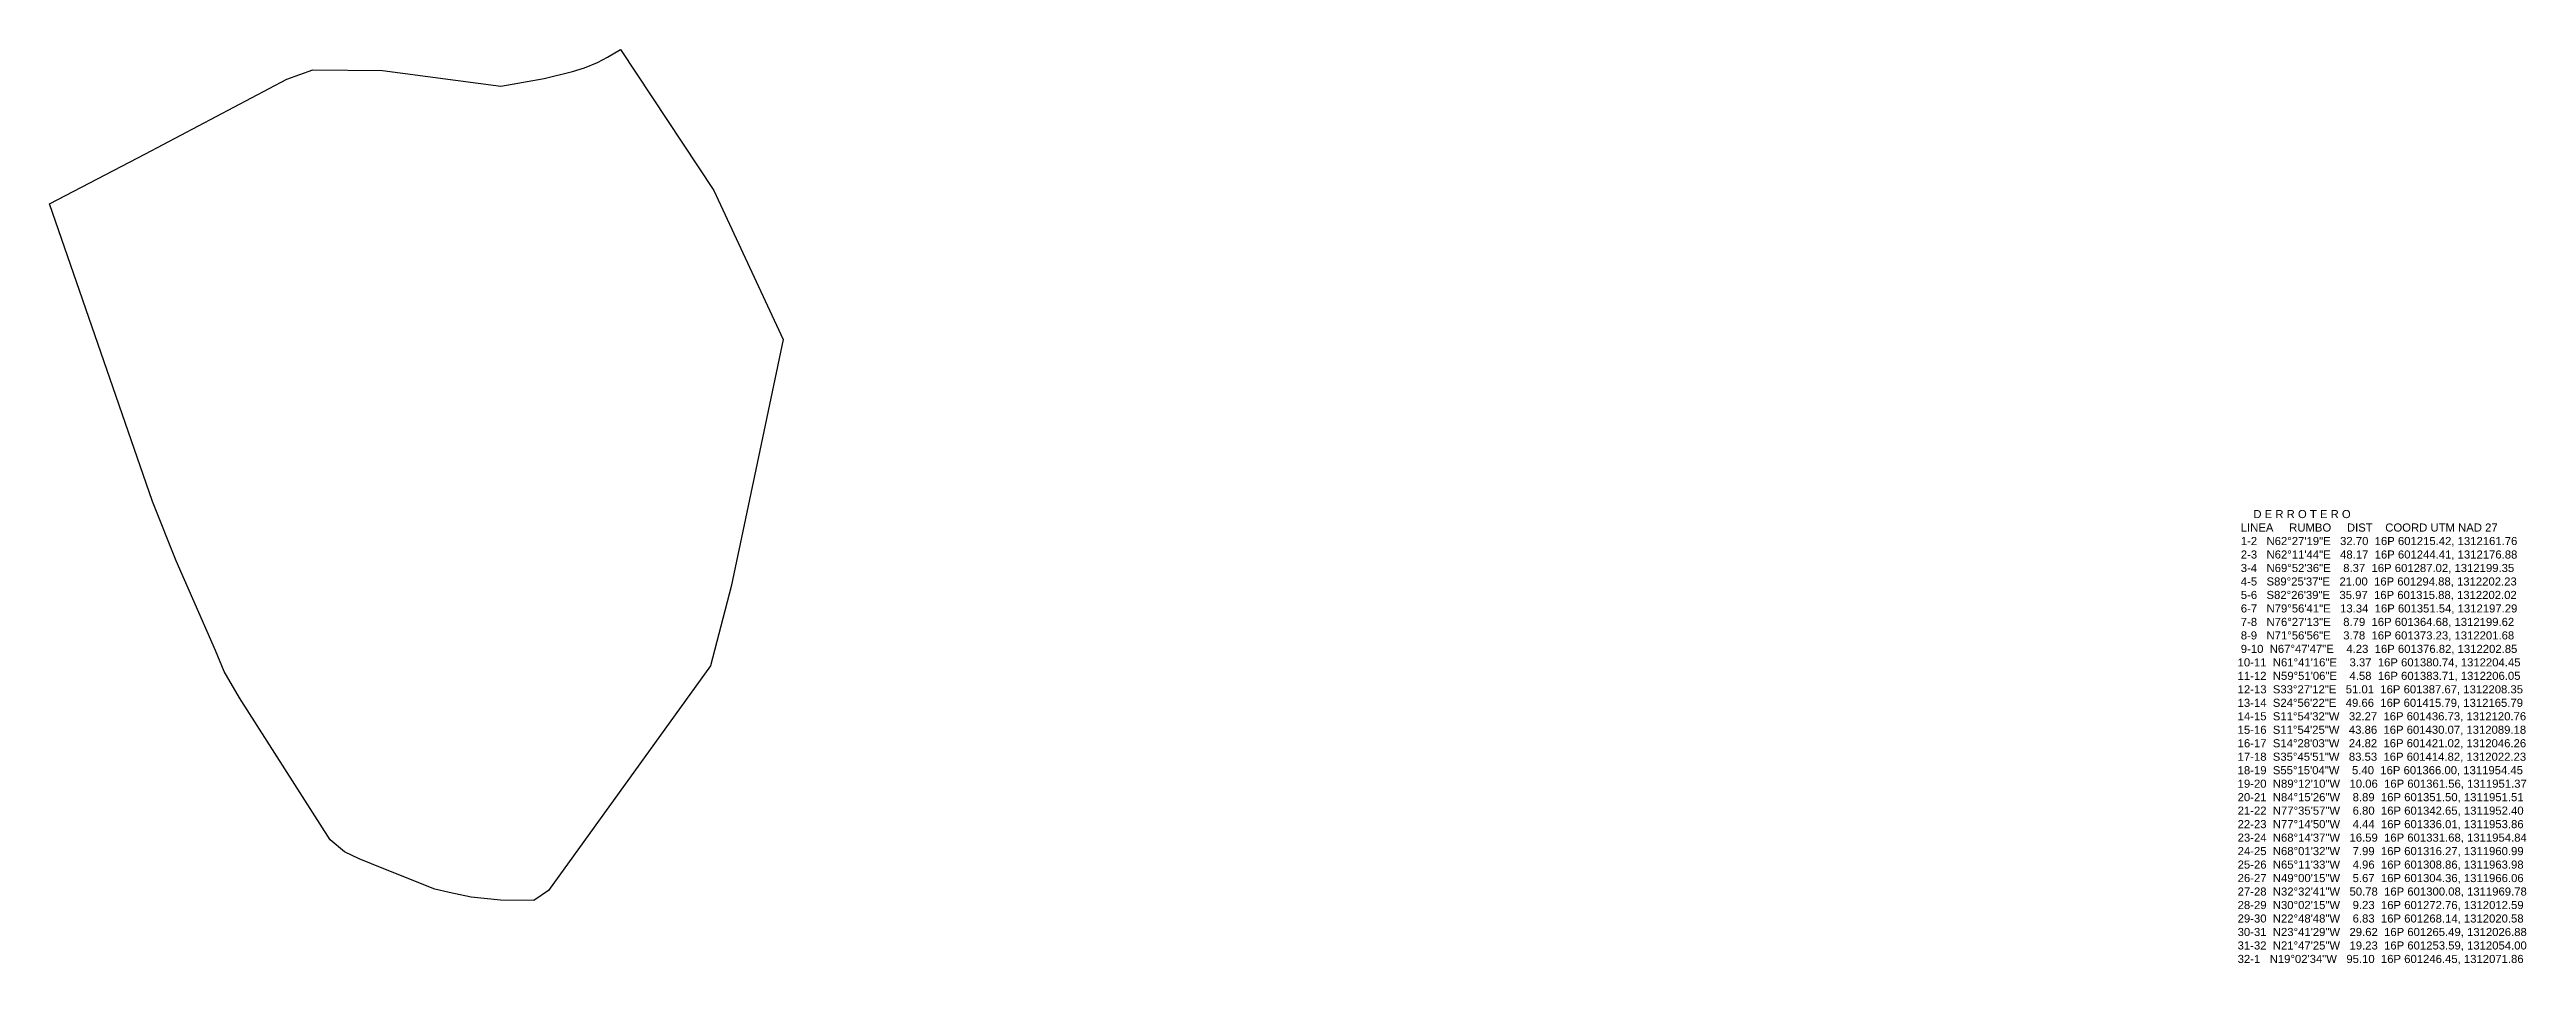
# Model space of a CAD drawing. Header units: millimetres. Extents: x 601215 to 601963, y 1311932 to 1312208.
import ezdxf

# ---------------------------------------------------------------- set-up
doc = ezdxf.new("R2010")
doc.units = ezdxf.units.MM
doc.styles.get("Standard").update_dxf_attribs({"font": 'arial.ttf'})

msp = doc.modelspace()

# ---------------------------------------------------------------- linework, layer by layer
msp.add_lwpolyline([(601215.42, 1312161.76), (601244.41, 1312176.88), (601287.02, 1312199.35), (601294.88, 1312202.23), (601315.88, 1312202.02), (601351.54, 1312197.29), (601364.68, 1312199.62), (601373.23, 1312201.68), (601376.82, 1312202.85), (601380.74, 1312204.45), (601383.71, 1312206.05), (601387.67, 1312208.35), (601415.79, 1312165.79), (601436.73, 1312120.76), (601430.07, 1312089.18), (601421.02, 1312046.26), (601414.82, 1312022.23), (601366, 1311954.45), (601361.56, 1311951.37), (601351.5, 1311951.51), (601342.65, 1311952.4), (601336.01, 1311953.86), (601331.68, 1311954.84), (601316.27, 1311960.99), (601308.86, 1311963.98), (601304.36, 1311966.06), (601300.08, 1311969.78), (601272.76, 1312012.59), (601268.14, 1312020.58), (601265.49, 1312026.88), (601253.59, 1312054), (601246.45, 1312071.86)], close=True)

# ---------------------------------------------------------------- texts
at = {"insert": (601874.62, 1312069.31), "char_height": 2.4417, "width": 92.445, "attachment_point": 1}
msp.add_mtext('      D E R R O T E R O\\P  LINEA     RUMBO     DIST    COORD UTM NAD 27\\P  1-2   N62°27\'19"E   32.70  16P 601215.42, 1312161.76\\P  2-3   N62°11\'44"E   48.17  16P 601244.41, 1312176.88\\P  3-4   N69°52\'36"E    8.37  16P 601287.02, 1312199.35\\P  4-5   S89°25\'37"E   21.00  16P 601294.88, 1312202.23\\P  5-6   S82°26\'39"E   35.97  16P 601315.88, 1312202.02\\P  6-7   N79°56\'41"E   13.34  16P 601351.54, 1312197.29\\P  7-8   N76°27\'13"E    8.79  16P 601364.68, 1312199.62\\P  8-9   N71°56\'56"E    3.78  16P 601373.23, 1312201.68\\P  9-10  N67°47\'47"E    4.23  16P 601376.82, 1312202.85\\P 10-11  N61°41\'16"E    3.37  16P 601380.74, 1312204.45\\P 11-12  N59°51\'06"E    4.58  16P 601383.71, 1312206.05\\P 12-13  S33°27\'12"E   51.01  16P 601387.67, 1312208.35\\P 13-14  S24°56\'22"E   49.66  16P 601415.79, 1312165.79\\P 14-15  S11°54\'32"W   32.27  16P 601436.73, 1312120.76\\P 15-16  S11°54\'25"W   43.86  16P 601430.07, 1312089.18\\P 16-17  S14°28\'03"W   24.82  16P 601421.02, 1312046.26\\P 17-18  S35°45\'51"W   83.53  16P 601414.82, 1312022.23\\P 18-19  S55°15\'04"W    5.40  16P 601366.00, 1311954.45\\P 19-20  N89°12\'10"W   10.06  16P 601361.56, 1311951.37\\P 20-21  N84°15\'26"W    8.89  16P 601351.50, 1311951.51\\P 21-22  N77°35\'57"W    6.80  16P 601342.65, 1311952.40\\P 22-23  N77°14\'50"W    4.44  16P 601336.01, 1311953.86\\P 23-24  N68°14\'37"W   16.59  16P 601331.68, 1311954.84\\P 24-25  N68°01\'32"W    7.99  16P 601316.27, 1311960.99\\P 25-26  N65°11\'33"W    4.96  16P 601308.86, 1311963.98\\P 26-27  N49°00\'15"W    5.67  16P 601304.36, 1311966.06\\P 27-28  N32°32\'41"W   50.78  16P 601300.08, 1311969.78\\P 28-29  N30°02\'15"W    9.23  16P 601272.76, 1312012.59\\P 29-30  N22°48\'48"W    6.83  16P 601268.14, 1312020.58\\P 30-31  N23°41\'29"W   29.62  16P 601265.49, 1312026.88\\P 31-32  N21°47\'25"W   19.23  16P 601253.59, 1312054.00\\P 32-1   N19°02\'34"W   95.10  16P 601246.45, 1312071.86\\P', dxfattribs=at)

doc.saveas('drawing.dxf')
